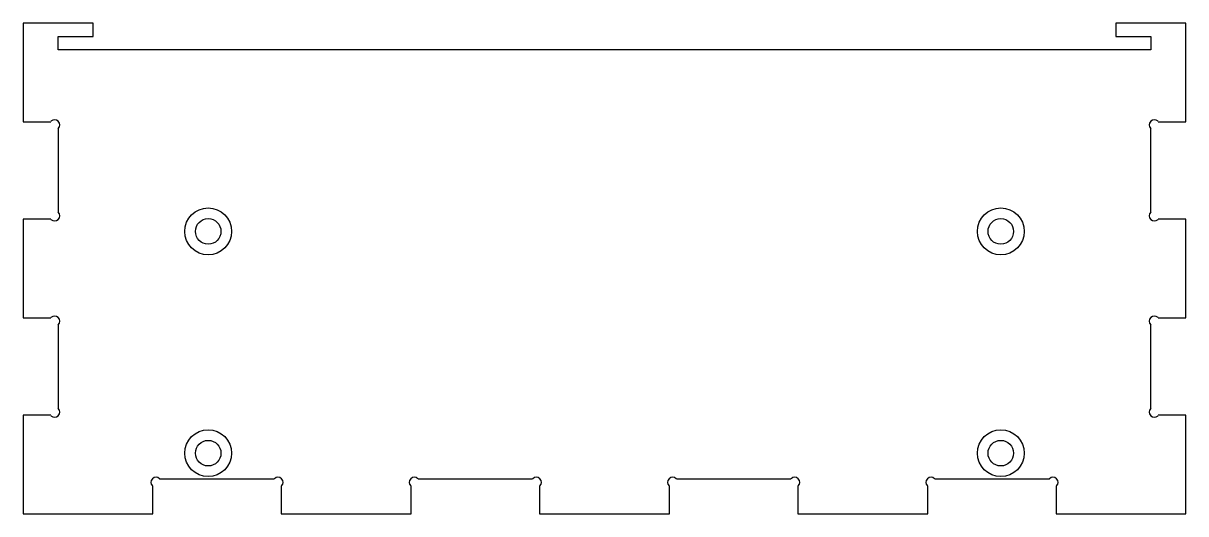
# Model space of a CAD drawing. Extents: x -68 to 68, y -29 to 29.
import ezdxf

# ---------------------------------------------------------------- set-up
doc = ezdxf.new("R2010")
doc.units = 0
doc.layers.add('MODELSKETCH_VISIBLE', color=7, linetype='CONTINUOUS')

msp = doc.modelspace()

# ---------------------------------------------------------------- linework, layer by layer
at = {"layer": 'MODELSKETCH_VISIBLE'}
for p, q in [((-68.2, 28.75), (-68.2, 17.2)), ((-60, 28.75), (-68.2, 28.75)), ((-60, 27.2), (-60, 28.75)), ((68.2, 28.75), (60, 28.75)), ((60, 28.75), (60, 27.2)), ((68.2, 17.2), (68.2, 28.75)), ((-64.1, 25.65), (-64.1, 27.2)), ((-64.1, 27.2), (-60, 27.2)), ((60, 27.2), (64.1, 27.2)), ((64.1, 27.2), (64.1, 25.65)), ((64.1, 25.65), (-64.1, 25.65)), ((-68.2, 17.2), (-64.95, 17.2)), ((-64.95, 17.2), (-64.95, 17.25)), ((-64.1, 16.4), (-64.1, 6.6)), ((64.1, 6.6), (64.1, 16.4)), ((64.95, 17.25), (64.95, 17.2)), ((64.95, 17.2), (68.2, 17.2)), ((-64.95, 5.8), (-68.2, 5.8)), ((-68.2, 5.8), (-68.2, -5.8)), ((-64.95, 5.75), (-64.95, 5.8)), ((64.95, 5.8), (64.95, 5.75)), ((68.2, 5.8), (64.95, 5.8)), ((68.2, -5.8), (68.2, 5.8)), ((-68.2, -5.8), (-64.95, -5.8)), ((-64.95, -5.8), (-64.95, -5.75)), ((-64.1, -6.6), (-64.1, -16.4)), ((64.1, -16.4), (64.1, -6.6)), ((64.95, -5.75), (64.95, -5.8)), ((64.95, -5.8), (68.2, -5.8)), ((-68.2, -17.2), (-68.2, -28.75)), ((-64.95, -17.2), (-68.2, -17.2)), ((-64.95, -17.25), (-64.95, -17.2)), ((64.95, -17.2), (64.95, -17.25)), ((68.2, -17.2), (64.95, -17.2)), ((68.2, -28.75), (68.2, -17.2)), ((-52.99, -25.5), (-53.04, -25.5)), ((-52.99, -28.75), (-52.99, -25.5)), ((-52.2, -24.65), (-38.74, -24.65)), ((-37.89, -25.5), (-37.94, -25.5)), ((-37.94, -25.5), (-37.94, -28.75)), ((-22.68, -25.5), (-22.73, -25.5)), ((-22.68, -28.75), (-22.68, -25.5)), ((-21.88, -24.65), (-8.43, -24.65)), ((-7.58, -25.5), (-7.63, -25.5)), ((-7.63, -25.5), (-7.63, -28.75)), ((7.63, -25.5), (7.58, -25.5)), ((7.63, -28.75), (7.63, -25.5)), ((8.43, -24.65), (21.88, -24.65)), ((22.73, -25.5), (22.68, -25.5)), ((22.68, -25.5), (22.68, -28.75)), ((37.94, -25.5), (37.89, -25.5)), ((37.94, -28.75), (37.94, -25.5)), ((38.74, -24.65), (52.2, -24.65)), ((53.04, -25.5), (52.99, -25.5)), ((52.99, -25.5), (52.99, -28.75)), ((-68.2, -28.75), (-52.99, -28.75)), ((-37.94, -28.75), (-22.68, -28.75)), ((-7.63, -28.75), (7.63, -28.75)), ((22.68, -28.75), (37.94, -28.75)), ((52.99, -28.75), (68.2, -28.75))]:
    msp.add_line(p, q, dxfattribs=at)
for centre, radius in [((-46.5, 4.35), 2.75), ((46.5, 4.35), 2.75), ((-46.5, 4.35), 1.5), ((46.5, 4.35), 1.5), ((-46.5, -21.65), 2.75), ((46.5, -21.65), 2.75), ((-46.5, -21.65), 1.5), ((46.5, -21.65), 1.5)]:
    msp.add_circle(centre, radius, dxfattribs=at)
for centre, start, end in [((-64.52, 16.83), 315, 135), ((64.52, 16.83), 45, 225), ((-64.52, 6.17), 225, 45), ((64.52, 6.17), 135, 315), ((-64.52, -6.17), 315, 135), ((64.52, -6.17), 45, 225), ((-64.52, -16.83), 225, 45), ((64.52, -16.83), 135, 315), ((-52.62, -25.07), 45, 225), ((-38.31, -25.07), 315, 135), ((-22.31, -25.07), 45, 225), ((-8, -25.07), 315, 135), ((8, -25.07), 45, 225), ((22.31, -25.07), 315, 135), ((38.31, -25.07), 45, 225), ((52.62, -25.07), 315, 135)]:
    msp.add_arc(centre, 0.6, start, end, dxfattribs=at)

doc.saveas('drawing.dxf')
